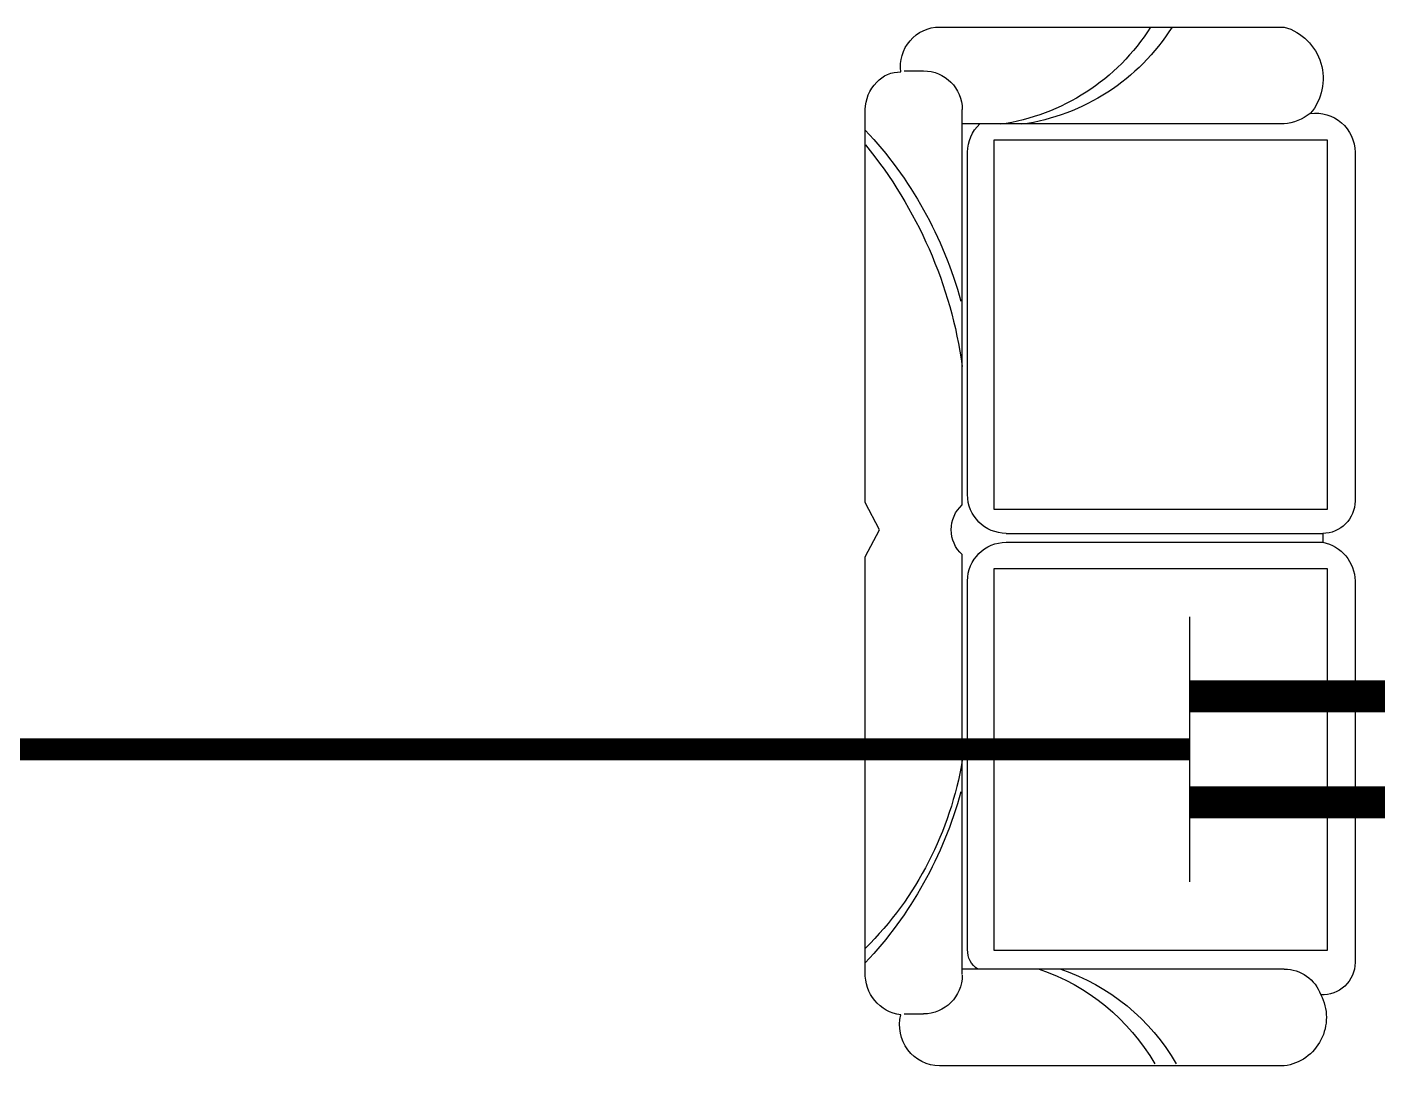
# Model space of a CAD drawing. Extents: x -6243262 to 3079315, y -2914302 to 172723.
# Drawn here: x -2035033 to -2032910, y -706999 to -705367 of the extents above; entities that cross this region are included whole.
import ezdxf

# ---------------------------------------------------------------- set-up
doc = ezdxf.new("R2010")
doc.units = 0
doc.header["$LTSCALE"] = 1000
for name, color, linetype in [('EQUIP-照明', 3, 'Continuous'), ('fur', 253, 'Continuous'), ('WIRE-照明', 1, 'Continuous')]:
    doc.layers.add(name, color=color, linetype=linetype)
doc.styles.get("Standard").update_dxf_attribs({"font": 'gbenor.shx', "bigfont": 'gbcbig.shx'})

# ---------------------------------------------------------------- blocks, each defined once
blk = doc.blocks.new('$plan$00002641')
at = {"layer": 'fur', "color": 0}
for p, q in [((933.9, 1781.4), (933.9, 1750.9)), ((2415.8, 1781.4), (2415.8, 1750.9)), ((1615.9, 1690), (994.8, 1690)), ((1017.3, 1183.9), (1017.3, 1690)), ((1599.8, 1681.7), (1061.8, 1681.7)), ((2354, 1690), (1694, 1690)), ((2314.6, 1681.7), (1735.5, 1681.7)), ((2345.4, 1183.9), (2345.4, 1690.8)), ((1042.7, 1116), (1042.7, 1640.5)), ((1042.7, 1640.5), (1622.7, 1640.5)), ((1622.7, 1640.5), (1622.7, 1116)), ((1716.4, 1116), (1716.4, 1640.5)), ((1716.4, 1640.5), (2315.6, 1640.5)), ((2315.6, 1640.5), (2315.6, 1116)), ((1660.7, 1620.8), (1660.7, 1123.4)), ((1674.6, 1620.8), (1674.6, 1123.4)), ((1622.7, 1116), (1042.7, 1116)), ((2315.6, 1116), (1716.4, 1116))]:
    blk.add_line(p, q, dxfattribs=at)
blk.add_lwpolyline([(1610, 1072.7, 0.414214), (1660.7, 1123.4), (1674.6, 1123.4, 0.354555), (1735.5, 1072.7), (2335, 1072.7, 0.431164), (2385.7, 1126.6, 0.518766), (2497.6, 1183.9), (2497.6, 1725.6, 0.483115), (2417.3, 1786.5, 0.388459), (2350.4, 1842.3), (1697.7, 1842.3), (1654.9, 1820.2), (1612.2, 1842.3), (994.8, 1842.3, 0.198912), (951.7, 1824.4, 0.222018), (935.6, 1786.5, 0.452318), (865, 1725.6), (865, 1183.9, 0.545503), (1000.9, 1143.1, 0.453255), (1061.8, 1072.7), (1610, 1072.7, 0)], format="xyb", dxfattribs=at)
for centre, radius, start, end in [((1459.9, 2301.6), 631.1, 226.7033, 254.9108), ((1495.3, 2385.6), 702.4, 230.6825, 262.0603), ((1928.8, 2224.9), 542.1, 279.3588, 315.1043), ((1902.7, 2301.6), 631.1, 285.0892, 313.2967), ((994.8, 1750.9), 60.9, 180, 270), ((2354.9, 1750.9), 60.9, 270, 0), ((1654.9, 1654.9), 52.5, 41.9207, 138.0793), ((1061.8, 1620.8), 60.9, 90, 136.9839), ((1599.8, 1620.8), 60.9, 0, 90), ((1735.5, 1620.8), 60.9, 90, 180), ((2316, 1647.1), 34.5, 31.7185, 92.2999), ((686.5, 1677.1), 334.7, 302.2352, 351.9364), ((686.5, 1643.3), 334.7, 302.2352, 351.9364), ((2662.1, 1677.1), 334.7, 198.8232, 239.8898), ((2662.1, 1643.3), 334.7, 198.8232, 239.8898), ((933.7, 1193.6), 84.1, 323.0923, 353.8915), ((2406.3, 1183.9), 60.9, 180, 250.2944)]:
    blk.add_arc(centre, radius, start, end, dxfattribs=at)
blk = doc.blocks.new('11')
at = {"color": 8, "yscale": -1, "rotation": 270}
blk.add_blockref('$plan$00002641', (1311628.1, -771552.2), dxfattribs=at)
blk = doc.blocks.new('$equip$00001160')
for p, q in [((-1.2, 0.4167), (-1.2, -0.4167)), ((1.2, 0.4167), (1.2, -0.4167)), ((-1.2, 0.1667), (1.2, 0.1667)), ((-1.2, -0.1667), (1.2, -0.1667))]:
    blk.add_line(p, q)
at = {"const_width": 0.1}
for points in [[(-1.2, 0.1667), (1.2, 0.1667)], [(-1.2, -0.1667), (1.2, -0.1667)]]:
    blk.add_lwpolyline(points, dxfattribs=at)
at = {"layer": 'EQUIP-照明'}
for p in [(0, 0.1667), (-1.2, 0), (1.2, 0), (0, -0.1667)]:
    blk.add_point(p, dxfattribs=at)
at = {"layer": 'EQUIP-照明', "flags": 9}
blk.add_attdef('A', (0, 0), '', height=0.00002, dxfattribs=at)

msp = doc.modelspace()

# ---------------------------------------------------------------- linework, layer by layer
at = {"layer": 'WIRE-照明', "linetype": 'Continuous', "const_width": 35}
msp.add_lwpolyline([(-2037405.9, -706501.6), (-2033205.9, -706501.6)], dxfattribs=at)

# ---------------------------------------------------------------- block references
msp.add_blockref('11', (-3343501, 67050.6))
at = {"layer": 'EQUIP-照明', "xscale": 500, "yscale": 500, "zscale": 500}
msp.add_blockref('$equip$00001160', (-2032605.9, -706501.6), dxfattribs=at)

doc.saveas('drawing.dxf')
